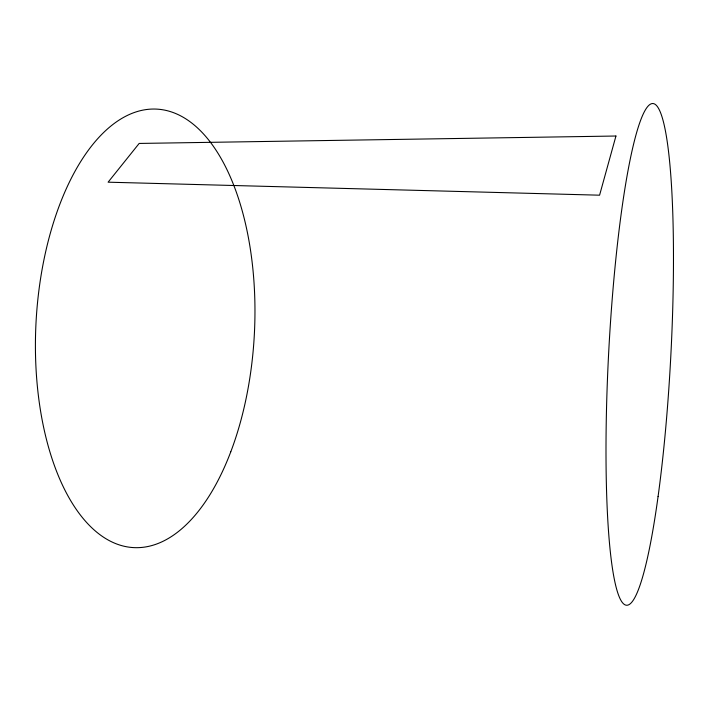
<?xml version="1.0" encoding="UTF-8"?>
<svg xmlns="http://www.w3.org/2000/svg" width="709" height="709" viewBox="0 0 709 709"><rect width="100%" height="100%" fill="white"/><g stroke="black" fill="none" stroke-linecap="round" stroke-linejoin="round"><path stroke-width="1.06" d="M615.944 136.022L599.584 195.188L108.105 182.186L139.168 143.44L615.944 136.022M658.067 496.592A251.208 31.116 -87 0 0 655.24 104.409A251.208 31.116 -87 0 0 606.044 462.507A251.208 31.116 -87 0 0 658.067 496.592M230.762 451.855A219.542 109.319 -87 0 0 162.06 109.665A219.542 109.319 -87 0 0 42.859 423.583A219.542 109.319 -87 0 0 230.762 451.855"/></g></svg>
